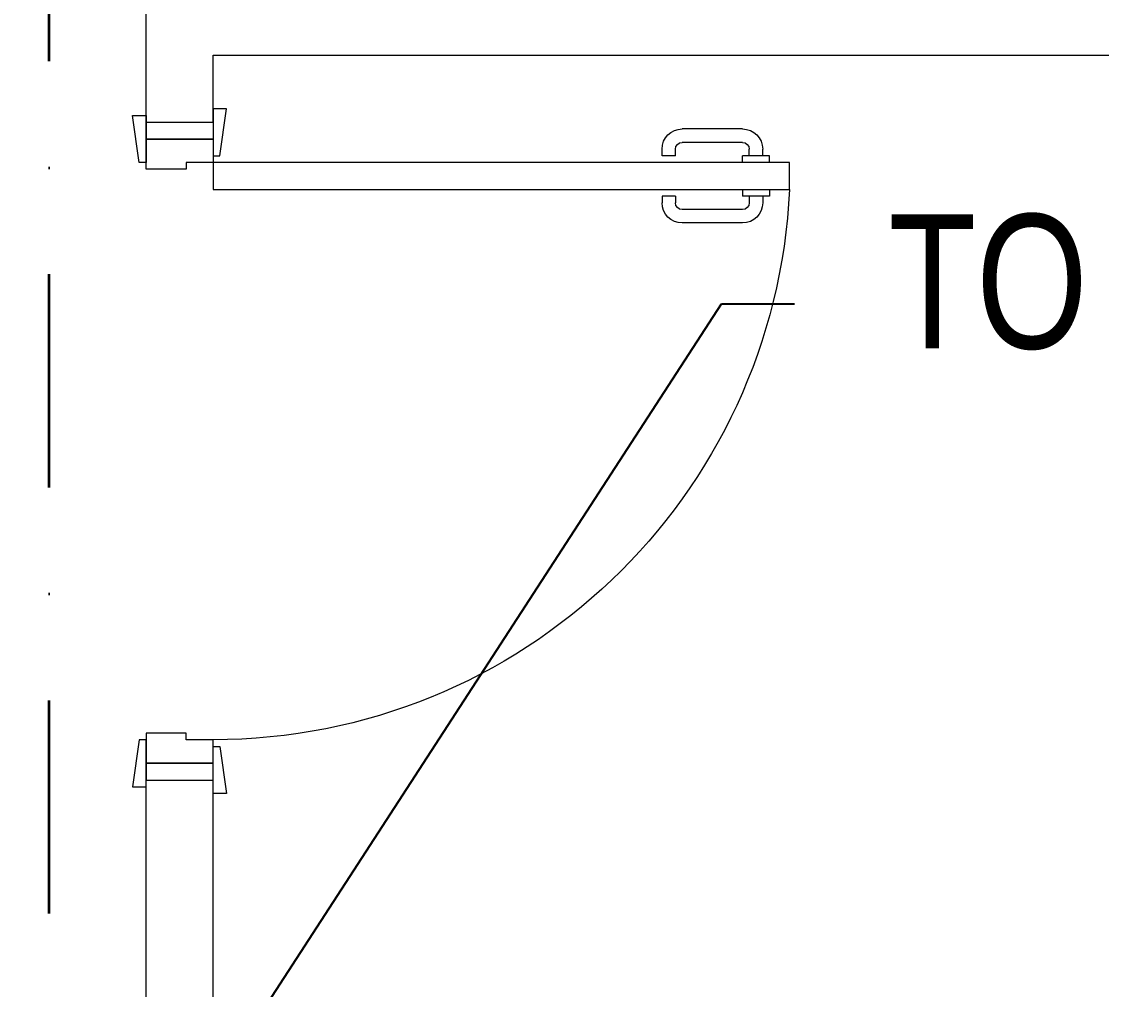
# Model space of a CAD drawing. Header units: inches. Extents: x -12418 to 242017, y -29325 to 19878.
# Drawn here: x 10212 to 11822, y -6139 to -4697 of the extents above; entities that cross this region are included whole.
import ezdxf
from ezdxf import colors
from ezdxf.entities.mleader import LeaderData, LeaderLine
from ezdxf.math import Vec2, Vec3

# ---------------------------------------------------------------- set-up
doc = ezdxf.new("R2010")
doc.units = ezdxf.units.IN
doc.header["$LTSCALE"] = 25
doc.header["$MEASUREMENT"] = 0
doc.linetypes.add('DASHDOT', pattern=[25.4, 12.7, -6.35, 0, -6.35])
doc.layers.get('0').update_dxf_attribs({"color": 8})
for name, color, linetype, lineweight in [('00-Ground Floor$0$Walls', 251, 'Continuous', 5), ('00-Ground Floor$0$Wooden Joinery', 251, 'Continuous', 5), ('E-LITE-CIRC', 6, 'Continuous', 25), ('E-LITE-CLNG-CNDT', 6, 'DASHDOT', 35), ('E-POWR-CLNG-CNDT', 6, 'DASHDOT', 35)]:
    doc.layers.add(name, color=color, linetype=linetype, lineweight=lineweight)
doc.styles.add('DC_Simplex', font='SIMPLEX.shx', dxfattribs={"width": 0.7})

# ---------------------------------------------------------------- blocks, each defined once
blk = doc.blocks.new('00-Ground Floor$0$A$C72370EFE')
at = {"layer": '00-Ground Floor$0$Wooden Joinery'}
for p, q in [((-0.01, -0.03), (-0.01, -0.07)), ((0, -0.03), (-0.01, -0.03)), ((0.04, -0.03), (0.05, -0.03)), ((0.05, -0.03), (0.05, -0.07)), ((-0.01, -0.04), (-0.02, -0.04)), ((0.05, -0.04), (0.06, -0.04)), ((-0.01, -0.06), (-0.02, -0.06)), ((0.05, -0.06), (0.06, -0.06)), ((-0.05, -0.07), (-0.05, -0.16)), ((-0.03, -0.07), (-0.03, -0.16)), ((0, -0.07), (-0.01, -0.07)), ((0.04, -0.07), (0.05, -0.07)), ((0.07, -0.07), (0.07, -0.16)), ((0.09, -0.07), (0.09, -0.16)), ((-0.01, -0.17), (-0.02, -0.17)), ((-0.01, -0.17), (-0.01, -0.19)), ((0.05, -0.17), (0.06, -0.17)), ((0.05, -0.17), (0.05, -0.19)), ((-0.01, -0.19), (-0.02, -0.19)), ((0.05, -0.19), (0.06, -0.19))]:
    blk.add_line(p, q, dxfattribs=at)
for centre, radius, start, end in [((-0.02, -0.07), 0.03, 90, 180), ((0.06, -0.07), 0.03, 0, 90), ((-0.02, -0.07), 0.01, 90, 180), ((0.06, -0.07), 0.01, 0, 90), ((-0.02, -0.16), 0.03, 180, 270), ((-0.02, -0.16), 0.01, 180, 270), ((0.06, -0.16), 0.01, 270, 0), ((0.06, -0.16), 0.03, 270, 0)]:
    blk.add_arc(centre, radius, start, end, dxfattribs=at)
blk = doc.blocks.new('00-Ground Floor$0$A$C5DAD61B4')
at = {"layer": '00-Ground Floor$0$Wooden Joinery'}
for points in [[(80, 959.1), (80, 969.1), (10, 979.1), (10, 959.1)], [(940, 959.1), (940, 969.1), (1010, 979.1), (1010, 959.1)], [(70, 859.1), (70, 849.1), (0, 839.1), (0, 859.1)], [(120, 859.1), (120, 0), (80, 0), (80, 859.1)], [(950, 859.1), (950, 849.1), (1020, 839.1), (1020, 859.1)]]:
    blk.add_lwpolyline(points, close=True, dxfattribs=at)
for points in [[(45, 859.1), (45, 959.1), (20, 959.1), (20, 859.1), (45, 859.1)], [(45, 859.1), (80, 859.1), (80, 899.1), (90, 899.1), (90, 959.1), (45, 959.1), (45, 859.1)], [(975, 859.1), (940, 859.1), (940, 899.1), (930, 899.1), (930, 959.1), (975, 959.1), (975, 859.1)], [(975, 859.1), (975, 959.1), (1000, 959.1), (1000, 859.1), (975, 859.1)]]:
    blk.add_lwpolyline(points, dxfattribs=at)
blk.add_arc((80, 859.1), 860, 272.666, 0, dxfattribs=at)
at = {"layer": '00-Ground Floor$0$Wooden Joinery', "xscale": 999.9999999998854, "yscale": 999.9999999998854, "zscale": 999.9999999998854, "rotation": 180}
blk.add_blockref('00-Ground Floor$0$A$C72370EFE', (120, 0), dxfattribs=at)
blk = doc.blocks.new('00-Ground Floor')
at = {"layer": '00-Ground Floor$0$Walls'}
for p, q in [((10397.9, -4847.4, 0), (10397.9, -4547.4, 0)), ((10497.9, -4847.4, 0), (10497.9, -4747.4, 0)), ((10497.9, -4747.4, 0), (14097.9, -4747.4, 0)), ((10397.9, -4847.4, 0), (10497.9, -4847.4, 0)), ((10397.9, -5827.4, 0), (10497.9, -5827.4, 0)), ((10397.9, -6347.4, 0), (10397.9, -5837.4, 0)), ((10497.9, -6347.4, 0), (10497.9, -5847.4, 0))]:
    blk.add_line(p, q, dxfattribs=at)
at = {"layer": '00-Ground Floor$0$Wooden Joinery', "xscale": -1, "rotation": 90}
blk.add_blockref('00-Ground Floor$0$A$C5DAD61B4', (11357, -4827.4, 0), dxfattribs=at)
blk = doc.blocks.new('ARR0W')
at = {"color": 45}
blk.add_ellipse((0, 0), major_axis=(0.4, 0), ratio=0.4, dxfattribs=at)
at = {"color": 45, "ltscale": 0.5}
blk.add_solid([(-1.4, 0.167), (-0.4, 0), (-1.4, -0.167)], dxfattribs=at)

msp = doc.modelspace()

# ---------------------------------------------------------------- linework, layer by layer
at = {"layer": 'E-POWR-CLNG-CNDT', "elevation": 0}
msp.add_lwpolyline([(10651.4, -7138.9), (10272.2, -6711.3, -0.18339), (10253.3, -6661.5), (10253.3, -1197.4)], format="xyb", dxfattribs=at)

# ---------------------------------------------------------------- block references
at = {"layer": 'E-LITE-CLNG-CNDT'}
msp.add_blockref('00-Ground Floor', (0, 0), dxfattribs=at)

# ---------------------------------------------------------------- leaders
at = {"layer": 'E-LITE-CIRC'}
ml = msp.add_multileader_mtext('Standard', dxfattribs=at)
ml.set_content('{\\Fdc_el_romans|c0;\\W0.8;TO\\Fromans|c0; \\Fsimplex|c0;PP-G\\Fdc_el_romans|c0;F\\Fsimplex|c0;/M41}', color=256, style='DC_Simplex')
ml.set_leader_properties()
ml.set_arrow_properties(name='ARR0W')
ml.build(insert=Vec2(0, 0))
ml.multileader.update_dxf_attribs({"dogleg_length": 200, "arrow_head_size": 140, "scale": 100})
ctx = ml.context
ctx.base_point, ctx.scale, ctx.char_height, ctx.arrow_head_size, ctx.landing_gap_size, ctx.plane_origin, ctx.plane_x_axis, ctx.plane_y_axis = Vec3(11364.5, -5117.7), 100, 200, 140, 140, Vec3(18983.9, -12976.4), Vec3(1, 0.000001, 0), Vec3(-0.000001, 1, 0)
notes = []
notes.append((ctx, [(0, (1, 1, 0), (11255.7, -5117.7), (1, 0.000001, 0), 108.8, [(0, [(10253.3, -6661.5)], 0, [])])]))
ctx.mtext.insert, ctx.mtext.text_direction, ctx.mtext.rotation, ctx.mtext.flow_direction = Vec3(11504.5, -4984.4), Vec3(1, 0.000001, 0), 0.000001, 5
for ctx, leaders in notes:
    for number, flags, end, landing, length, lines in leaders:
        leader = LeaderData()
        leader.index, (leader.has_last_leader_line, leader.has_dogleg_vector, leader.attachment_direction) = number, flags
        leader.last_leader_point, leader.dogleg_vector, leader.dogleg_length = Vec3(end), Vec3(landing), length
        for number, points, colour, breaks in lines:
            line = LeaderLine()
            line.index, line.vertices, line.color, line.breaks = number, Vec3.list(points), colors.encode_raw_color(colour), breaks
            leader.lines.append(line)
        ctx.leaders.append(leader)

doc.saveas('drawing.dxf')
